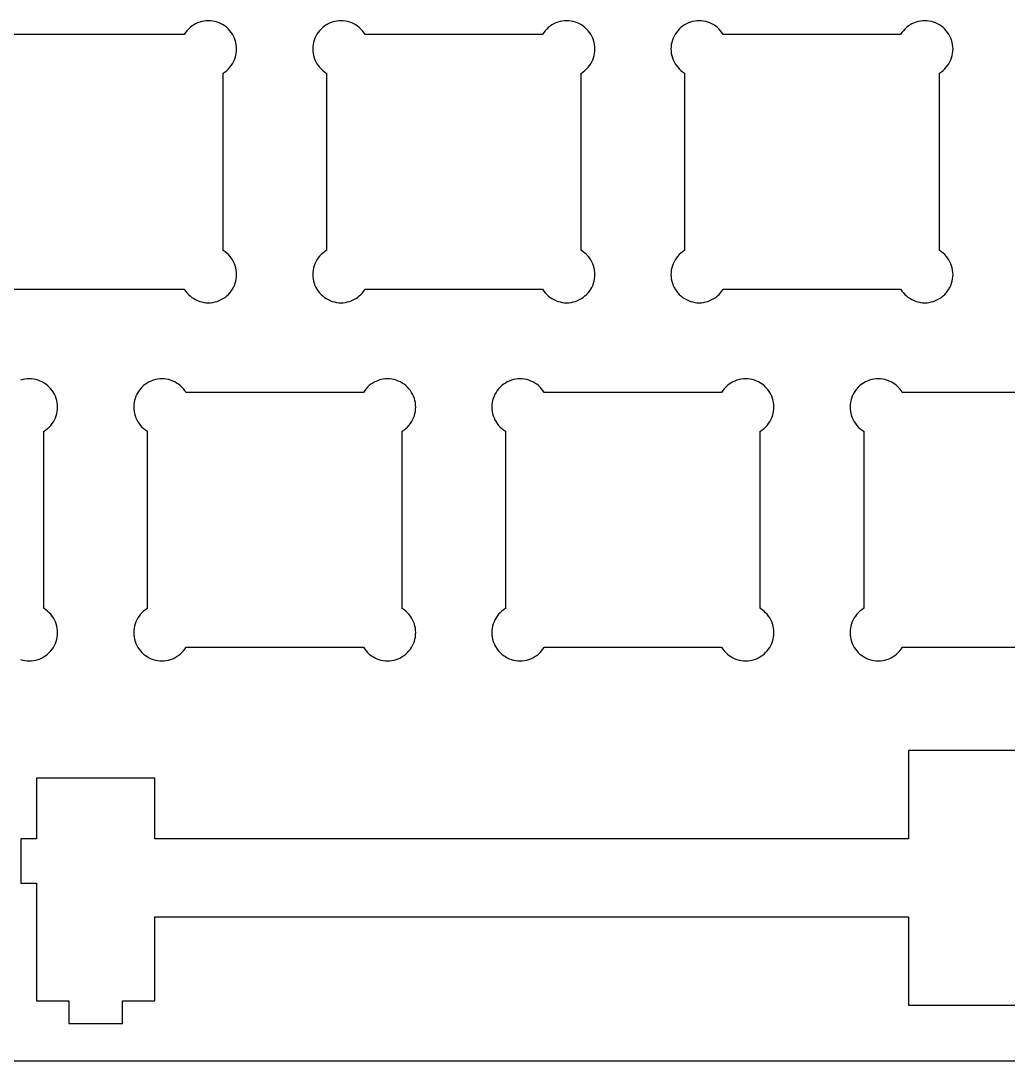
# Model space of a CAD drawing. Extents: x 0 to 305, y 0 to 115.
# Drawn here: x 77.2 to 129.7, y 0.2 to 55.6 of the extents above; entities that cross this region are included whole.
import ezdxf

# ---------------------------------------------------------------- set-up
doc = ezdxf.new("R2010")
doc.units = 0
doc.layers.get('0').update_dxf_attribs({"linetype": 'CONTINUOUS'})

msp = doc.modelspace()

# ---------------------------------------------------------------- linework, layer by layer
at = {"color": 0}
for p, q in [((86.4224, 55.3667), (86.3244, 55.3007)), ((86.5244, 55.4232), (86.4224, 55.3667)), ((86.6316, 55.4743), (86.5244, 55.4232)), ((86.7421, 55.5142), (86.6316, 55.4743)), ((86.8564, 55.5459), (86.7421, 55.5142)), ((86.9707, 55.5681), (86.8564, 55.5459)), ((87.0878, 55.5833), (86.9707, 55.5681)), ((87.2063, 55.5872), (87.0878, 55.5833)), ((87.3234, 55.5833), (87.2063, 55.5872)), ((87.4406, 55.5681), (87.3234, 55.5833)), ((87.5563, 55.5459), (87.4406, 55.5681)), ((87.6695, 55.5142), (87.5563, 55.5459)), ((87.7796, 55.4743), (87.6695, 55.5142)), ((87.8872, 55.4232), (87.7796, 55.4743)), ((87.9905, 55.3667), (87.8872, 55.4232)), ((88.0883, 55.3007), (87.9905, 55.3667)), ((93.4724, 55.3667), (93.3746, 55.3007)), ((93.5743, 55.4232), (93.4724, 55.3667)), ((93.6819, 55.4743), (93.5743, 55.4232)), ((93.792, 55.5142), (93.6819, 55.4743)), ((93.9063, 55.5459), (93.792, 55.5142)), ((94.0209, 55.5681), (93.9063, 55.5459)), ((94.138, 55.5833), (94.0209, 55.5681)), ((94.2566, 55.5872), (94.138, 55.5833)), ((94.3737, 55.5833), (94.2566, 55.5872)), ((94.4908, 55.5681), (94.3737, 55.5833)), ((94.6065, 55.5459), (94.4908, 55.5681)), ((94.7194, 55.5142), (94.6065, 55.5459)), ((94.8298, 55.4743), (94.7194, 55.5142)), ((94.9371, 55.4232), (94.8298, 55.4743)), ((95.0405, 55.3667), (94.9371, 55.4232)), ((95.1385, 55.3007), (95.0405, 55.3667)), ((105.472, 55.3667), (105.374, 55.3007)), ((105.574, 55.4232), (105.472, 55.3667)), ((105.682, 55.4743), (105.574, 55.4232)), ((105.792, 55.5142), (105.682, 55.4743)), ((105.906, 55.5459), (105.792, 55.5142)), ((106.021, 55.5681), (105.906, 55.5459)), ((106.138, 55.5833), (106.021, 55.5681)), ((106.256, 55.5872), (106.138, 55.5833)), ((106.373, 55.5833), (106.256, 55.5872)), ((106.491, 55.5681), (106.373, 55.5833)), ((106.606, 55.5459), (106.491, 55.5681)), ((106.72, 55.5142), (106.606, 55.5459)), ((106.83, 55.4743), (106.72, 55.5142)), ((106.937, 55.4232), (106.83, 55.4743)), ((107.041, 55.3667), (106.937, 55.4232)), ((107.138, 55.3007), (107.041, 55.3667)), ((112.522, 55.3667), (112.425, 55.3007)), ((112.624, 55.4232), (112.522, 55.3667)), ((112.732, 55.4743), (112.624, 55.4232)), ((112.842, 55.5142), (112.732, 55.4743)), ((112.956, 55.5459), (112.842, 55.5142)), ((113.071, 55.5681), (112.956, 55.5459)), ((113.188, 55.5833), (113.071, 55.5681)), ((113.307, 55.5872), (113.188, 55.5833)), ((113.424, 55.5833), (113.307, 55.5872)), ((113.541, 55.5681), (113.424, 55.5833)), ((113.657, 55.5459), (113.541, 55.5681)), ((113.769, 55.5142), (113.657, 55.5459)), ((113.88, 55.4743), (113.769, 55.5142)), ((113.987, 55.4232), (113.88, 55.4743)), ((114.09, 55.3667), (113.987, 55.4232)), ((114.189, 55.3007), (114.09, 55.3667)), ((124.521, 55.3667), (124.424, 55.3007)), ((124.624, 55.4232), (124.521, 55.3667)), ((124.732, 55.4743), (124.624, 55.4232)), ((124.842, 55.5142), (124.732, 55.4743)), ((124.956, 55.5459), (124.842, 55.5142)), ((125.069, 55.5681), (124.956, 55.5459)), ((125.188, 55.5833), (125.069, 55.5681)), ((125.306, 55.5872), (125.188, 55.5833)), ((125.423, 55.5833), (125.306, 55.5872)), ((125.539, 55.5681), (125.423, 55.5833)), ((125.656, 55.5459), (125.539, 55.5681)), ((125.77, 55.5142), (125.656, 55.5459)), ((125.878, 55.4743), (125.77, 55.5142)), ((125.986, 55.4232), (125.878, 55.4743)), ((126.091, 55.3667), (125.986, 55.4232)), ((126.188, 55.3007), (126.091, 55.3667)), ((85.9222, 54.864), (76.4893, 54.864)), ((85.9924, 54.9684), (85.9222, 54.864)), ((86.0654, 55.0623), (85.9924, 54.9684)), ((86.1452, 55.1476), (86.0654, 55.0623)), ((86.2323, 55.2277), (86.1452, 55.1476)), ((86.3244, 55.3007), (86.2323, 55.2277)), ((88.1793, 55.2277), (88.0883, 55.3007)), ((88.2675, 55.1476), (88.1793, 55.2277)), ((88.3476, 55.0623), (88.2675, 55.1476)), ((88.4192, 54.9684), (88.3476, 55.0623)), ((88.4851, 54.8707), (88.4192, 54.9684)), ((88.5416, 54.7688), (88.4851, 54.8707)), ((92.9763, 54.8707), (92.9185, 54.7688)), ((93.0423, 54.9684), (92.9763, 54.8707)), ((93.1153, 55.0623), (93.0423, 54.9684)), ((93.1954, 55.1476), (93.1153, 55.0623)), ((93.2822, 55.2277), (93.1954, 55.1476)), ((93.3746, 55.3007), (93.2822, 55.2277)), ((95.2292, 55.2277), (95.1385, 55.3007)), ((95.3174, 55.1476), (95.2292, 55.2277)), ((95.3975, 55.0623), (95.3174, 55.1476)), ((95.4691, 54.9684), (95.3975, 55.0623)), ((95.5393, 54.864), (95.4691, 54.9684)), ((104.972, 54.864), (95.5393, 54.864)), ((105.042, 54.9684), (104.972, 54.864)), ((105.115, 55.0623), (105.042, 54.9684)), ((105.195, 55.1476), (105.115, 55.0623)), ((105.282, 55.2277), (105.195, 55.1476)), ((105.374, 55.3007), (105.282, 55.2277)), ((107.229, 55.2277), (107.138, 55.3007)), ((107.317, 55.1476), (107.229, 55.2277)), ((107.398, 55.0623), (107.317, 55.1476)), ((107.469, 54.9684), (107.398, 55.0623)), ((107.535, 54.8707), (107.469, 54.9684)), ((107.592, 54.7688), (107.535, 54.8707)), ((112.026, 54.8707), (111.968, 54.7688)), ((112.092, 54.9684), (112.026, 54.8707)), ((112.165, 55.0623), (112.092, 54.9684)), ((112.245, 55.1476), (112.165, 55.0623)), ((112.332, 55.2277), (112.245, 55.1476)), ((112.425, 55.3007), (112.332, 55.2277)), ((114.279, 55.2277), (114.189, 55.3007)), ((114.367, 55.1476), (114.279, 55.2277)), ((114.447, 55.0623), (114.367, 55.1476)), ((114.519, 54.9684), (114.447, 55.0623)), ((114.589, 54.864), (114.519, 54.9684)), ((124.021, 54.864), (114.589, 54.864)), ((124.092, 54.9684), (124.021, 54.864)), ((124.164, 55.0623), (124.092, 54.9684)), ((124.245, 55.1476), (124.164, 55.0623)), ((124.331, 55.2277), (124.245, 55.1476)), ((124.424, 55.3007), (124.331, 55.2277)), ((126.279, 55.2277), (126.188, 55.3007)), ((126.367, 55.1476), (126.279, 55.2277)), ((126.448, 55.0623), (126.367, 55.1476)), ((126.519, 54.9684), (126.448, 55.0623)), ((126.585, 54.8707), (126.519, 54.9684)), ((126.642, 54.7688), (126.585, 54.8707)), ((88.5913, 54.6612), (88.5416, 54.7688)), ((88.6326, 54.5511), (88.5913, 54.6612)), ((88.6643, 54.4382), (88.6326, 54.5511)), ((88.6866, 54.3221), (88.6643, 54.4382)), ((88.7017, 54.205), (88.6866, 54.3221)), ((92.7735, 54.3221), (92.7612, 54.205)), ((92.7971, 54.4382), (92.7735, 54.3221)), ((92.8289, 54.5511), (92.7971, 54.4382)), ((92.8702, 54.6612), (92.8289, 54.5511)), ((92.9185, 54.7688), (92.8702, 54.6612)), ((107.641, 54.6612), (107.592, 54.7688)), ((107.683, 54.5511), (107.641, 54.6612)), ((107.714, 54.4382), (107.683, 54.5511)), ((107.737, 54.3221), (107.714, 54.4382)), ((107.752, 54.205), (107.737, 54.3221)), ((111.824, 54.3221), (111.811, 54.205)), ((111.847, 54.4382), (111.824, 54.3221)), ((111.879, 54.5511), (111.847, 54.4382)), ((111.92, 54.6612), (111.879, 54.5511)), ((111.968, 54.7688), (111.92, 54.6612)), ((126.691, 54.6612), (126.642, 54.7688)), ((126.733, 54.5511), (126.691, 54.6612)), ((126.764, 54.4382), (126.733, 54.5511)), ((126.787, 54.3221), (126.764, 54.4382)), ((126.802, 54.205), (126.787, 54.3221)), ((88.6326, 53.6236), (88.6643, 53.7365)), ((88.6643, 53.7365), (88.6866, 53.8522)), ((88.6866, 53.8522), (88.7017, 53.9694)), ((88.7056, 54.0879), (88.7017, 54.205)), ((88.7017, 53.9694), (88.7056, 54.0879)), ((92.7612, 54.205), (92.7559, 54.0879)), ((92.7559, 54.0879), (92.7612, 53.9694)), ((92.7612, 53.9694), (92.7735, 53.8522)), ((92.7735, 53.8522), (92.7971, 53.7365)), ((92.7971, 53.7365), (92.8289, 53.6236)), ((107.683, 53.6236), (107.714, 53.7365)), ((107.714, 53.7365), (107.737, 53.8522)), ((107.737, 53.8522), (107.752, 53.9694)), ((107.756, 54.0879), (107.752, 54.205)), ((107.752, 53.9694), (107.756, 54.0879)), ((111.811, 54.205), (111.806, 54.0879)), ((111.806, 54.0879), (111.811, 53.9694)), ((111.811, 53.9694), (111.824, 53.8522)), ((111.824, 53.8522), (111.847, 53.7365)), ((111.847, 53.7365), (111.879, 53.6236)), ((126.733, 53.6236), (126.764, 53.7365)), ((126.764, 53.7365), (126.787, 53.8522)), ((126.787, 53.8522), (126.802, 53.9694)), ((126.806, 54.0879), (126.802, 54.205)), ((126.802, 53.9694), (126.806, 54.0879)), ((88.3476, 53.1125), (88.4192, 53.2059)), ((88.4192, 53.2059), (88.4851, 53.304)), ((88.4851, 53.304), (88.5416, 53.4074)), ((88.5416, 53.4074), (88.5913, 53.5132)), ((88.5913, 53.5132), (88.6326, 53.6236)), ((92.8289, 53.6236), (92.8702, 53.5132)), ((92.8702, 53.5132), (92.9185, 53.4074)), ((92.9185, 53.4074), (92.9763, 53.304)), ((92.9763, 53.304), (93.0423, 53.2059)), ((93.0423, 53.2059), (93.1153, 53.1125)), ((107.398, 53.1125), (107.469, 53.2059)), ((107.469, 53.2059), (107.535, 53.304)), ((107.535, 53.304), (107.592, 53.4074)), ((107.592, 53.4074), (107.641, 53.5132)), ((107.641, 53.5132), (107.683, 53.6236)), ((111.879, 53.6236), (111.92, 53.5132)), ((111.92, 53.5132), (111.968, 53.4074)), ((111.968, 53.4074), (112.026, 53.304)), ((112.026, 53.304), (112.092, 53.2059)), ((112.092, 53.2059), (112.165, 53.1125)), ((126.448, 53.1125), (126.519, 53.2059)), ((126.519, 53.2059), (126.585, 53.304)), ((126.585, 53.304), (126.642, 53.4074)), ((126.642, 53.4074), (126.691, 53.5132)), ((126.691, 53.5132), (126.733, 53.6236)), ((87.981, 52.8038), (87.9905, 52.8091)), ((87.981, 43.3709), (87.981, 52.8038)), ((87.9905, 52.8091), (88.0883, 52.874)), ((88.0883, 52.874), (88.1793, 52.947)), ((88.1793, 52.947), (88.2675, 53.0271)), ((88.2675, 53.0271), (88.3476, 53.1125)), ((93.1153, 53.1125), (93.1954, 53.0271)), ((93.1954, 53.0271), (93.2822, 52.947)), ((93.2822, 52.947), (93.3746, 52.874)), ((93.3746, 52.874), (93.4724, 52.8091)), ((93.4724, 52.8091), (93.4805, 52.8038)), ((93.4805, 52.8038), (93.4805, 43.3709)), ((107.031, 52.8038), (107.041, 52.8091)), ((107.031, 43.3709), (107.031, 52.8038)), ((107.041, 52.8091), (107.138, 52.874)), ((107.138, 52.874), (107.229, 52.947)), ((107.229, 52.947), (107.317, 53.0271)), ((107.317, 53.0271), (107.398, 53.1125)), ((112.165, 53.1125), (112.245, 53.0271)), ((112.245, 53.0271), (112.332, 52.947)), ((112.332, 52.947), (112.425, 52.874)), ((112.425, 52.874), (112.522, 52.8091)), ((112.522, 52.8091), (112.53, 52.8038)), ((112.53, 52.8038), (112.53, 43.3709)), ((126.081, 52.8038), (126.091, 52.8091)), ((126.081, 43.3709), (126.081, 52.8038)), ((126.091, 52.8091), (126.188, 52.874)), ((126.188, 52.874), (126.279, 52.947)), ((126.279, 52.947), (126.367, 53.0271)), ((126.367, 53.0271), (126.448, 53.1125)), ((87.9905, 43.367), (87.981, 43.3709)), ((88.0883, 43.3006), (87.9905, 43.367)), ((88.1793, 43.2276), (88.0883, 43.3006)), ((88.2675, 43.1479), (88.1793, 43.2276)), ((93.2822, 43.2276), (93.1954, 43.1479)), ((93.3746, 43.3006), (93.2822, 43.2276)), ((93.4724, 43.367), (93.3746, 43.3006)), ((93.4805, 43.3709), (93.4724, 43.367)), ((107.041, 43.367), (107.031, 43.3709)), ((107.138, 43.3006), (107.041, 43.367)), ((107.229, 43.2276), (107.138, 43.3006)), ((107.317, 43.1479), (107.229, 43.2276)), ((112.332, 43.2276), (112.245, 43.1479)), ((112.425, 43.3006), (112.332, 43.2276)), ((112.522, 43.367), (112.425, 43.3006)), ((112.53, 43.3709), (112.522, 43.367)), ((126.091, 43.367), (126.081, 43.3709)), ((126.188, 43.3006), (126.091, 43.367)), ((126.279, 43.2276), (126.188, 43.3006)), ((126.367, 43.1479), (126.279, 43.2276)), ((88.3476, 43.0622), (88.2675, 43.1479)), ((88.4192, 42.9687), (88.3476, 43.0622)), ((88.4851, 42.8706), (88.4192, 42.9687)), ((88.5416, 42.7687), (88.4851, 42.8706)), ((88.5913, 42.6614), (88.5416, 42.7687)), ((88.6326, 42.551), (88.5913, 42.6614)), ((92.8702, 42.6614), (92.8289, 42.551)), ((92.9185, 42.7687), (92.8702, 42.6614)), ((92.9763, 42.8706), (92.9185, 42.7687)), ((93.0423, 42.9687), (92.9763, 42.8706)), ((93.1153, 43.0622), (93.0423, 42.9687)), ((93.1954, 43.1479), (93.1153, 43.0622)), ((107.398, 43.0622), (107.317, 43.1479)), ((107.469, 42.9687), (107.398, 43.0622)), ((107.535, 42.8706), (107.469, 42.9687)), ((107.592, 42.7687), (107.535, 42.8706)), ((107.641, 42.6614), (107.592, 42.7687)), ((107.683, 42.551), (107.641, 42.6614)), ((111.92, 42.6614), (111.879, 42.551)), ((111.968, 42.7687), (111.92, 42.6614)), ((112.026, 42.8706), (111.968, 42.7687)), ((112.092, 42.9687), (112.026, 42.8706)), ((112.165, 43.0622), (112.092, 42.9687)), ((112.245, 43.1479), (112.165, 43.0622)), ((126.448, 43.0622), (126.367, 43.1479)), ((126.519, 42.9687), (126.448, 43.0622)), ((126.585, 42.8706), (126.519, 42.9687)), ((126.642, 42.7687), (126.585, 42.8706)), ((126.691, 42.6614), (126.642, 42.7687)), ((126.733, 42.551), (126.691, 42.6614)), ((88.6643, 42.4381), (88.6326, 42.551)), ((88.6866, 42.3224), (88.6643, 42.4381)), ((88.7017, 42.2053), (88.6866, 42.3224)), ((88.7056, 42.0882), (88.7017, 42.2053)), ((88.7017, 41.9696), (88.7056, 42.0882)), ((92.7612, 42.2053), (92.7559, 42.0882)), ((92.7559, 42.0882), (92.7612, 41.9696)), ((92.7735, 42.3224), (92.7612, 42.2053)), ((92.7971, 42.4381), (92.7735, 42.3224)), ((92.8289, 42.551), (92.7971, 42.4381)), ((107.714, 42.4381), (107.683, 42.551)), ((107.737, 42.3224), (107.714, 42.4381)), ((107.752, 42.2053), (107.737, 42.3224)), ((107.756, 42.0882), (107.752, 42.2053)), ((107.752, 41.9696), (107.756, 42.0882)), ((111.811, 42.2053), (111.806, 42.0882)), ((111.806, 42.0882), (111.811, 41.9696)), ((111.824, 42.3224), (111.811, 42.2053)), ((111.847, 42.4381), (111.824, 42.3224)), ((111.879, 42.551), (111.847, 42.4381)), ((126.764, 42.4381), (126.733, 42.551)), ((126.787, 42.3224), (126.764, 42.4381)), ((126.802, 42.2053), (126.787, 42.3224)), ((126.806, 42.0882), (126.802, 42.2053)), ((126.802, 41.9696), (126.806, 42.0882)), ((88.5416, 41.4073), (88.5913, 41.5135)), ((88.5913, 41.5135), (88.6326, 41.6235)), ((88.6326, 41.6235), (88.6643, 41.7368)), ((88.6643, 41.7368), (88.6866, 41.8525)), ((88.6866, 41.8525), (88.7017, 41.9696)), ((92.7612, 41.9696), (92.7735, 41.8525)), ((92.7735, 41.8525), (92.7971, 41.7368)), ((92.7971, 41.7368), (92.8289, 41.6235)), ((92.8289, 41.6235), (92.8702, 41.5135)), ((92.8702, 41.5135), (92.9185, 41.4073)), ((107.592, 41.4073), (107.641, 41.5135)), ((107.641, 41.5135), (107.683, 41.6235)), ((107.683, 41.6235), (107.714, 41.7368)), ((107.714, 41.7368), (107.737, 41.8525)), ((107.737, 41.8525), (107.752, 41.9696)), ((111.811, 41.9696), (111.824, 41.8525)), ((111.824, 41.8525), (111.847, 41.7368)), ((111.847, 41.7368), (111.879, 41.6235)), ((111.879, 41.6235), (111.92, 41.5135)), ((111.92, 41.5135), (111.968, 41.4073)), ((126.642, 41.4073), (126.691, 41.5135)), ((126.691, 41.5135), (126.733, 41.6235)), ((126.733, 41.6235), (126.764, 41.7368)), ((126.764, 41.7368), (126.787, 41.8525)), ((126.787, 41.8525), (126.802, 41.9696)), ((76.4893, 41.312), (85.9222, 41.312)), ((85.9222, 41.312), (85.9924, 41.2062)), ((85.9924, 41.2062), (86.0654, 41.1124)), ((86.0654, 41.1124), (86.1452, 41.027)), ((86.1452, 41.027), (86.2323, 40.9469)), ((88.1793, 40.9469), (88.2675, 41.027)), ((88.2675, 41.027), (88.3476, 41.1124)), ((88.3476, 41.1124), (88.4192, 41.2062)), ((88.4192, 41.2062), (88.4851, 41.3039)), ((88.4851, 41.3039), (88.5416, 41.4073)), ((92.9185, 41.4073), (92.9763, 41.3039)), ((92.9763, 41.3039), (93.0423, 41.2062)), ((93.0423, 41.2062), (93.1153, 41.1124)), ((93.1153, 41.1124), (93.1954, 41.027)), ((93.1954, 41.027), (93.2822, 40.9469)), ((95.2292, 40.9469), (95.3174, 41.027)), ((95.3174, 41.027), (95.3975, 41.1124)), ((95.3975, 41.1124), (95.4691, 41.2062)), ((95.4691, 41.2062), (95.5354, 41.3039)), ((95.5354, 41.3039), (95.5393, 41.312)), ((95.5393, 41.312), (104.972, 41.312)), ((104.972, 41.312), (105.042, 41.2062)), ((105.042, 41.2062), (105.115, 41.1124)), ((105.115, 41.1124), (105.195, 41.027)), ((105.195, 41.027), (105.282, 40.9469)), ((107.229, 40.9469), (107.317, 41.027)), ((107.317, 41.027), (107.398, 41.1124)), ((107.398, 41.1124), (107.469, 41.2062)), ((107.469, 41.2062), (107.535, 41.3039)), ((107.535, 41.3039), (107.592, 41.4073)), ((111.968, 41.4073), (112.026, 41.3039)), ((112.026, 41.3039), (112.092, 41.2062)), ((112.092, 41.2062), (112.165, 41.1124)), ((112.165, 41.1124), (112.245, 41.027)), ((112.245, 41.027), (112.332, 40.9469)), ((114.279, 40.9469), (114.367, 41.027)), ((114.367, 41.027), (114.447, 41.1124)), ((114.447, 41.1124), (114.519, 41.2062)), ((114.519, 41.2062), (114.585, 41.3039)), ((114.585, 41.3039), (114.589, 41.312)), ((114.589, 41.312), (124.021, 41.312)), ((124.021, 41.312), (124.092, 41.2062)), ((124.092, 41.2062), (124.164, 41.1124)), ((124.164, 41.1124), (124.245, 41.027)), ((124.245, 41.027), (124.331, 40.9469)), ((126.279, 40.9469), (126.367, 41.027)), ((126.367, 41.027), (126.448, 41.1124)), ((126.448, 41.1124), (126.519, 41.2062)), ((126.519, 41.2062), (126.585, 41.3039)), ((126.585, 41.3039), (126.642, 41.4073)), ((86.2323, 40.9469), (86.3244, 40.8739)), ((86.3244, 40.8739), (86.4224, 40.8093)), ((86.4224, 40.8093), (86.5244, 40.7515)), ((86.5244, 40.7515), (86.6316, 40.7017)), ((86.6316, 40.7017), (86.7421, 40.6605)), ((86.7421, 40.6605), (86.8564, 40.6287)), ((86.8564, 40.6287), (86.9707, 40.6054)), ((86.9707, 40.6054), (87.0878, 40.5917)), ((87.0878, 40.5917), (87.2063, 40.5874)), ((87.2063, 40.5874), (87.3234, 40.5917)), ((87.3234, 40.5917), (87.4406, 40.6054)), ((87.4406, 40.6054), (87.5563, 40.6287)), ((87.5563, 40.6287), (87.6695, 40.6605)), ((87.6695, 40.6605), (87.7796, 40.7017)), ((87.7796, 40.7017), (87.8872, 40.7515)), ((87.8872, 40.7515), (87.9905, 40.8093)), ((87.9905, 40.8093), (88.0883, 40.8739)), ((88.0883, 40.8739), (88.1793, 40.9469)), ((93.2822, 40.9469), (93.3746, 40.8739)), ((93.3746, 40.8739), (93.4724, 40.8093)), ((93.4724, 40.8093), (93.5743, 40.7515)), ((93.5743, 40.7515), (93.6819, 40.7017)), ((93.6819, 40.7017), (93.792, 40.6605)), ((93.792, 40.6605), (93.9063, 40.6287)), ((93.9063, 40.6287), (94.0209, 40.6054)), ((94.0209, 40.6054), (94.138, 40.5917)), ((94.138, 40.5917), (94.2566, 40.5874)), ((94.2566, 40.5874), (94.3737, 40.5917)), ((94.3737, 40.5917), (94.4908, 40.6054)), ((94.4908, 40.6054), (94.6065, 40.6287)), ((94.6065, 40.6287), (94.7194, 40.6605)), ((94.7194, 40.6605), (94.8298, 40.7017)), ((94.8298, 40.7017), (94.9371, 40.7515)), ((94.9371, 40.7515), (95.0405, 40.8093)), ((95.0405, 40.8093), (95.1385, 40.8739)), ((95.1385, 40.8739), (95.2292, 40.9469)), ((105.282, 40.9469), (105.374, 40.8739)), ((105.374, 40.8739), (105.472, 40.8093)), ((105.472, 40.8093), (105.574, 40.7515)), ((105.574, 40.7515), (105.682, 40.7017)), ((105.682, 40.7017), (105.792, 40.6605)), ((105.792, 40.6605), (105.906, 40.6287)), ((105.906, 40.6287), (106.021, 40.6054)), ((106.021, 40.6054), (106.138, 40.5917)), ((106.138, 40.5917), (106.256, 40.5874)), ((106.256, 40.5874), (106.373, 40.5917)), ((106.373, 40.5917), (106.491, 40.6054)), ((106.491, 40.6054), (106.606, 40.6287)), ((106.606, 40.6287), (106.72, 40.6605)), ((106.72, 40.6605), (106.83, 40.7017)), ((106.83, 40.7017), (106.937, 40.7515)), ((106.937, 40.7515), (107.041, 40.8093)), ((107.041, 40.8093), (107.138, 40.8739)), ((107.138, 40.8739), (107.229, 40.9469)), ((112.332, 40.9469), (112.425, 40.8739)), ((112.425, 40.8739), (112.522, 40.8093)), ((112.522, 40.8093), (112.624, 40.7515)), ((112.624, 40.7515), (112.732, 40.7017)), ((112.732, 40.7017), (112.842, 40.6605)), ((112.842, 40.6605), (112.956, 40.6287)), ((112.956, 40.6287), (113.071, 40.6054)), ((113.071, 40.6054), (113.188, 40.5917)), ((113.188, 40.5917), (113.307, 40.5874)), ((113.307, 40.5874), (113.424, 40.5917)), ((113.424, 40.5917), (113.541, 40.6054)), ((113.541, 40.6054), (113.657, 40.6287)), ((113.657, 40.6287), (113.769, 40.6605)), ((113.769, 40.6605), (113.88, 40.7017)), ((113.88, 40.7017), (113.987, 40.7515)), ((113.987, 40.7515), (114.09, 40.8093)), ((114.09, 40.8093), (114.189, 40.8739)), ((114.189, 40.8739), (114.279, 40.9469)), ((124.331, 40.9469), (124.424, 40.8739)), ((124.424, 40.8739), (124.521, 40.8093)), ((124.521, 40.8093), (124.624, 40.7515)), ((124.624, 40.7515), (124.732, 40.7017)), ((124.732, 40.7017), (124.842, 40.6605)), ((124.842, 40.6605), (124.956, 40.6287)), ((124.956, 40.6287), (125.069, 40.6054)), ((125.069, 40.6054), (125.188, 40.5917)), ((125.188, 40.5917), (125.306, 40.5874)), ((125.306, 40.5874), (125.423, 40.5917)), ((125.423, 40.5917), (125.539, 40.6054)), ((125.539, 40.6054), (125.656, 40.6287)), ((125.656, 40.6287), (125.77, 40.6605)), ((125.77, 40.6605), (125.878, 40.7017)), ((125.878, 40.7017), (125.986, 40.7515)), ((125.986, 40.7515), (126.091, 40.8093)), ((126.091, 40.8093), (126.188, 40.8739)), ((126.188, 40.8739), (126.279, 40.9469)), ((77.5628, 36.5333), (77.4457, 36.5181)), ((77.6813, 36.5372), (77.5628, 36.5333)), ((77.7984, 36.5333), (77.6813, 36.5372)), ((77.9156, 36.5181), (77.7984, 36.5333)), ((84.613, 36.5333), (84.4959, 36.5181)), ((84.7316, 36.5372), (84.613, 36.5333)), ((84.8487, 36.5333), (84.7316, 36.5372)), ((84.9658, 36.5181), (84.8487, 36.5333)), ((96.6128, 36.5333), (96.4957, 36.5181)), ((96.7313, 36.5372), (96.6128, 36.5333)), ((96.8484, 36.5333), (96.7313, 36.5372)), ((96.9656, 36.5181), (96.8484, 36.5333)), ((103.663, 36.5333), (103.546, 36.5181)), ((103.782, 36.5372), (103.663, 36.5333)), ((103.899, 36.5333), (103.782, 36.5372)), ((104.016, 36.5181), (103.899, 36.5333)), ((115.663, 36.5333), (115.546, 36.5181)), ((115.781, 36.5372), (115.663, 36.5333)), ((115.898, 36.5333), (115.781, 36.5372)), ((116.016, 36.5181), (115.898, 36.5333)), ((122.713, 36.5333), (122.596, 36.5181)), ((122.832, 36.5372), (122.713, 36.5333)), ((122.949, 36.5333), (122.832, 36.5372)), ((123.066, 36.5181), (122.949, 36.5333)), ((77.3314, 36.4959), (77.2171, 36.4642)), ((77.4457, 36.5181), (77.3314, 36.4959)), ((78.0313, 36.4959), (77.9156, 36.5181)), ((78.1445, 36.4642), (78.0313, 36.4959)), ((78.2546, 36.4229), (78.1445, 36.4642)), ((78.3622, 36.3732), (78.2546, 36.4229)), ((78.4655, 36.3167), (78.3622, 36.3732)), ((78.5633, 36.2507), (78.4655, 36.3167)), ((78.6543, 36.1777), (78.5633, 36.2507)), ((78.7425, 36.0976), (78.6543, 36.1777)), ((78.8226, 36.0123), (78.7425, 36.0976)), ((78.8942, 35.9184), (78.8226, 36.0123)), ((83.5903, 36.0123), (83.5173, 35.9184)), ((83.6704, 36.0976), (83.5903, 36.0123)), ((83.7572, 36.1777), (83.6704, 36.0976)), ((83.8496, 36.2507), (83.7572, 36.1777)), ((83.9474, 36.3167), (83.8496, 36.2507)), ((84.0493, 36.3732), (83.9474, 36.3167)), ((84.1569, 36.4229), (84.0493, 36.3732)), ((84.267, 36.4642), (84.1569, 36.4229)), ((84.3813, 36.4959), (84.267, 36.4642)), ((84.4959, 36.5181), (84.3813, 36.4959)), ((85.0815, 36.4959), (84.9658, 36.5181)), ((85.1944, 36.4642), (85.0815, 36.4959)), ((85.3048, 36.4229), (85.1944, 36.4642)), ((85.4121, 36.3732), (85.3048, 36.4229)), ((85.5155, 36.3167), (85.4121, 36.3732)), ((85.6135, 36.2507), (85.5155, 36.3167)), ((85.7042, 36.1777), (85.6135, 36.2507)), ((85.7924, 36.0976), (85.7042, 36.1777)), ((85.8725, 36.0123), (85.7924, 36.0976)), ((85.9441, 35.9184), (85.8725, 36.0123)), ((95.5904, 36.0123), (95.5174, 35.9184)), ((95.6702, 36.0976), (95.5904, 36.0123)), ((95.7573, 36.1777), (95.6702, 36.0976)), ((95.8494, 36.2507), (95.7573, 36.1777)), ((95.9474, 36.3167), (95.8494, 36.2507)), ((96.0494, 36.3732), (95.9474, 36.3167)), ((96.1566, 36.4229), (96.0494, 36.3732)), ((96.2671, 36.4642), (96.1566, 36.4229)), ((96.3814, 36.4959), (96.2671, 36.4642)), ((96.4957, 36.5181), (96.3814, 36.4959)), ((97.0813, 36.4959), (96.9656, 36.5181)), ((97.1945, 36.4642), (97.0813, 36.4959)), ((97.3046, 36.4229), (97.1945, 36.4642)), ((97.4122, 36.3732), (97.3046, 36.4229)), ((97.5155, 36.3167), (97.4122, 36.3732)), ((97.6133, 36.2507), (97.5155, 36.3167)), ((97.7043, 36.1777), (97.6133, 36.2507)), ((97.7925, 36.0976), (97.7043, 36.1777)), ((97.8725, 36.0123), (97.7925, 36.0976)), ((97.9442, 35.9184), (97.8725, 36.0123)), ((102.64, 36.0123), (102.567, 35.9184)), ((102.72, 36.0976), (102.64, 36.0123)), ((102.807, 36.1777), (102.72, 36.0976)), ((102.9, 36.2507), (102.807, 36.1777)), ((102.997, 36.3167), (102.9, 36.2507)), ((103.099, 36.3732), (102.997, 36.3167)), ((103.207, 36.4229), (103.099, 36.3732)), ((103.317, 36.4642), (103.207, 36.4229)), ((103.431, 36.4959), (103.317, 36.4642)), ((103.546, 36.5181), (103.431, 36.4959)), ((104.132, 36.4959), (104.016, 36.5181)), ((104.244, 36.4642), (104.132, 36.4959)), ((104.355, 36.4229), (104.244, 36.4642)), ((104.462, 36.3732), (104.355, 36.4229)), ((104.565, 36.3167), (104.462, 36.3732)), ((104.664, 36.2507), (104.565, 36.3167)), ((104.754, 36.1777), (104.664, 36.2507)), ((104.842, 36.0976), (104.754, 36.1777)), ((104.922, 36.0123), (104.842, 36.0976)), ((104.994, 35.9184), (104.922, 36.0123)), ((114.64, 36.0123), (114.567, 35.9184)), ((114.72, 36.0976), (114.64, 36.0123)), ((114.807, 36.1777), (114.72, 36.0976)), ((114.899, 36.2507), (114.807, 36.1777)), ((114.997, 36.3167), (114.899, 36.2507)), ((115.099, 36.3732), (114.997, 36.3167)), ((115.207, 36.4229), (115.099, 36.3732)), ((115.317, 36.4642), (115.207, 36.4229)), ((115.431, 36.4959), (115.317, 36.4642)), ((115.546, 36.5181), (115.431, 36.4959)), ((116.131, 36.4959), (116.016, 36.5181)), ((116.245, 36.4642), (116.131, 36.4959)), ((116.355, 36.4229), (116.245, 36.4642)), ((116.462, 36.3732), (116.355, 36.4229)), ((116.566, 36.3167), (116.462, 36.3732)), ((116.663, 36.2507), (116.566, 36.3167)), ((116.754, 36.1777), (116.663, 36.2507)), ((116.842, 36.0976), (116.754, 36.1777)), ((116.923, 36.0123), (116.842, 36.0976)), ((116.994, 35.9184), (116.923, 36.0123)), ((121.69, 36.0123), (121.617, 35.9184)), ((121.77, 36.0976), (121.69, 36.0123)), ((121.857, 36.1777), (121.77, 36.0976)), ((121.95, 36.2507), (121.857, 36.1777)), ((122.047, 36.3167), (121.95, 36.2507)), ((122.149, 36.3732), (122.047, 36.3167)), ((122.257, 36.4229), (122.149, 36.3732)), ((122.367, 36.4642), (122.257, 36.4229)), ((122.481, 36.4959), (122.367, 36.4642)), ((122.596, 36.5181), (122.481, 36.4959)), ((123.182, 36.4959), (123.066, 36.5181)), ((123.294, 36.4642), (123.182, 36.4959)), ((123.405, 36.4229), (123.294, 36.4642)), ((123.512, 36.3732), (123.405, 36.4229)), ((123.615, 36.3167), (123.512, 36.3732)), ((123.712, 36.2507), (123.615, 36.3167)), ((123.804, 36.1777), (123.712, 36.2507)), ((123.891, 36.0976), (123.804, 36.1777)), ((123.972, 36.0123), (123.891, 36.0976)), ((124.044, 35.9184), (123.972, 36.0123)), ((78.9601, 35.8207), (78.8942, 35.9184)), ((79.0166, 35.7188), (78.9601, 35.8207)), ((79.0663, 35.6112), (79.0166, 35.7188)), ((79.1076, 35.5011), (79.0663, 35.6112)), ((79.1393, 35.3882), (79.1076, 35.5011)), ((83.3039, 35.5011), (83.2721, 35.3882)), ((83.3452, 35.6112), (83.3039, 35.5011)), ((83.3935, 35.7188), (83.3452, 35.6112)), ((83.4513, 35.8207), (83.3935, 35.7188)), ((83.5173, 35.9184), (83.4513, 35.8207)), ((86.0104, 35.8207), (85.9441, 35.9184)), ((86.0143, 35.8126), (86.0104, 35.8207)), ((95.4472, 35.8126), (86.0143, 35.8126)), ((95.5174, 35.9184), (95.4472, 35.8126)), ((98.0101, 35.8207), (97.9442, 35.9184)), ((98.0666, 35.7188), (98.0101, 35.8207)), ((98.1163, 35.6112), (98.0666, 35.7188)), ((98.1576, 35.5011), (98.1163, 35.6112)), ((98.1893, 35.3882), (98.1576, 35.5011)), ((102.354, 35.5011), (102.322, 35.3882)), ((102.395, 35.6112), (102.354, 35.5011)), ((102.443, 35.7188), (102.395, 35.6112)), ((102.501, 35.8207), (102.443, 35.7188)), ((102.567, 35.9184), (102.501, 35.8207)), ((105.06, 35.8207), (104.994, 35.9184)), ((105.064, 35.8126), (105.06, 35.8207)), ((114.497, 35.8126), (105.064, 35.8126)), ((114.567, 35.9184), (114.497, 35.8126)), ((117.06, 35.8207), (116.994, 35.9184)), ((117.117, 35.7188), (117.06, 35.8207)), ((117.166, 35.6112), (117.117, 35.7188)), ((117.208, 35.5011), (117.166, 35.6112)), ((117.239, 35.3882), (117.208, 35.5011)), ((121.404, 35.5011), (121.372, 35.3882)), ((121.445, 35.6112), (121.404, 35.5011)), ((121.493, 35.7188), (121.445, 35.6112)), ((121.551, 35.8207), (121.493, 35.7188)), ((121.617, 35.9184), (121.551, 35.8207)), ((124.11, 35.8207), (124.044, 35.9184)), ((124.114, 35.8126), (124.11, 35.8207)), ((133.547, 35.8126), (124.114, 35.8126)), ((79.1616, 35.2723), (79.1393, 35.3882)), ((79.1767, 35.1551), (79.1616, 35.2723)), ((79.1616, 34.8023), (79.1767, 34.9195)), ((79.1806, 35.038), (79.1767, 35.1551)), ((79.1767, 34.9195), (79.1806, 35.038)), ((83.2362, 35.1551), (83.2309, 35.038)), ((83.2309, 35.038), (83.2362, 34.9195)), ((83.2485, 35.2723), (83.2362, 35.1551)), ((83.2362, 34.9195), (83.2485, 34.8023)), ((83.2721, 35.3882), (83.2485, 35.2723)), ((98.2116, 35.2723), (98.1893, 35.3882)), ((98.2267, 35.1551), (98.2116, 35.2723)), ((98.2116, 34.8023), (98.2267, 34.9195)), ((98.2306, 35.038), (98.2267, 35.1551)), ((98.2267, 34.9195), (98.2306, 35.038)), ((102.286, 35.1551), (102.281, 35.038)), ((102.281, 35.038), (102.286, 34.9195)), ((102.299, 35.2723), (102.286, 35.1551)), ((102.286, 34.9195), (102.299, 34.8023)), ((102.322, 35.3882), (102.299, 35.2723)), ((117.262, 35.2723), (117.239, 35.3882)), ((117.277, 35.1551), (117.262, 35.2723)), ((117.262, 34.8023), (117.277, 34.9195)), ((117.281, 35.038), (117.277, 35.1551)), ((117.277, 34.9195), (117.281, 35.038)), ((121.336, 35.1551), (121.331, 35.038)), ((121.331, 35.038), (121.336, 34.9195)), ((121.349, 35.2723), (121.336, 35.1551)), ((121.336, 34.9195), (121.349, 34.8023)), ((121.372, 35.3882), (121.349, 35.2723)), ((78.9601, 34.2539), (79.0166, 34.3572)), ((79.0166, 34.3572), (79.0663, 34.4634)), ((79.0663, 34.4634), (79.1076, 34.5736)), ((79.1076, 34.5736), (79.1393, 34.6866)), ((79.1393, 34.6866), (79.1616, 34.8023)), ((83.2485, 34.8023), (83.2721, 34.6866)), ((83.2721, 34.6866), (83.3039, 34.5736)), ((83.3039, 34.5736), (83.3452, 34.4634)), ((83.3452, 34.4634), (83.3935, 34.3572)), ((83.3935, 34.3572), (83.4513, 34.2539)), ((98.0101, 34.2539), (98.0666, 34.3572)), ((98.0666, 34.3572), (98.1163, 34.4634)), ((98.1163, 34.4634), (98.1576, 34.5736)), ((98.1576, 34.5736), (98.1893, 34.6866)), ((98.1893, 34.6866), (98.2116, 34.8023)), ((102.299, 34.8023), (102.322, 34.6866)), ((102.322, 34.6866), (102.354, 34.5736)), ((102.354, 34.5736), (102.395, 34.4634)), ((102.395, 34.4634), (102.443, 34.3572)), ((102.443, 34.3572), (102.501, 34.2539)), ((117.06, 34.2539), (117.117, 34.3572)), ((117.117, 34.3572), (117.166, 34.4634)), ((117.166, 34.4634), (117.208, 34.5736)), ((117.208, 34.5736), (117.239, 34.6866)), ((117.239, 34.6866), (117.262, 34.8023)), ((121.349, 34.8023), (121.372, 34.6866)), ((121.372, 34.6866), (121.404, 34.5736)), ((121.404, 34.5736), (121.445, 34.4634)), ((121.445, 34.4634), (121.493, 34.3572)), ((121.493, 34.3572), (121.551, 34.2539)), ((78.4655, 33.7592), (78.5633, 33.8239)), ((78.5633, 33.8239), (78.6543, 33.897)), ((78.6543, 33.897), (78.7425, 33.9769)), ((78.7425, 33.9769), (78.8226, 34.0624)), ((78.8226, 34.0624), (78.8942, 34.156)), ((78.8942, 34.156), (78.9601, 34.2539)), ((83.4513, 34.2539), (83.5173, 34.156)), ((83.5173, 34.156), (83.5903, 34.0624)), ((83.5903, 34.0624), (83.6704, 33.9769)), ((83.6704, 33.9769), (83.7572, 33.897)), ((83.7572, 33.897), (83.8496, 33.8239)), ((83.8496, 33.8239), (83.9474, 33.7592)), ((97.5155, 33.7592), (97.6133, 33.8239)), ((97.6133, 33.8239), (97.7043, 33.897)), ((97.7043, 33.897), (97.7925, 33.9769)), ((97.7925, 33.9769), (97.8725, 34.0624)), ((97.8725, 34.0624), (97.9442, 34.156)), ((97.9442, 34.156), (98.0101, 34.2539)), ((102.501, 34.2539), (102.567, 34.156)), ((102.567, 34.156), (102.64, 34.0624)), ((102.64, 34.0624), (102.72, 33.9769)), ((102.72, 33.9769), (102.807, 33.897)), ((102.807, 33.897), (102.9, 33.8239)), ((102.9, 33.8239), (102.997, 33.7592)), ((116.566, 33.7592), (116.663, 33.8239)), ((116.663, 33.8239), (116.754, 33.897)), ((116.754, 33.897), (116.842, 33.9769)), ((116.842, 33.9769), (116.923, 34.0624)), ((116.923, 34.0624), (116.994, 34.156)), ((116.994, 34.156), (117.06, 34.2539)), ((121.551, 34.2539), (121.617, 34.156)), ((121.617, 34.156), (121.69, 34.0624)), ((121.69, 34.0624), (121.77, 33.9769)), ((121.77, 33.9769), (121.857, 33.897)), ((121.857, 33.897), (121.95, 33.8239)), ((121.95, 33.8239), (122.047, 33.7592)), ((78.456, 33.7537), (78.4655, 33.7592)), ((78.456, 24.321), (78.456, 33.7537)), ((83.9474, 33.7592), (83.9555, 33.7537)), ((83.9555, 33.7537), (83.9555, 24.321)), ((97.506, 33.7537), (97.5155, 33.7592)), ((97.506, 24.321), (97.506, 33.7537)), ((102.997, 33.7592), (103.005, 33.7537)), ((103.005, 33.7537), (103.005, 24.321)), ((116.556, 33.7537), (116.566, 33.7592)), ((116.556, 24.321), (116.556, 33.7537)), ((122.047, 33.7592), (122.055, 33.7537)), ((122.055, 33.7537), (122.055, 24.321)), ((78.4655, 24.3169), (78.456, 24.321)), ((78.5633, 24.2507), (78.4655, 24.3169)), ((78.6543, 24.1777), (78.5633, 24.2507)), ((78.7425, 24.0978), (78.6543, 24.1777)), ((78.8226, 24.0123), (78.7425, 24.0978)), ((78.8942, 23.9186), (78.8226, 24.0123)), ((78.9601, 23.8208), (78.8942, 23.9186)), ((79.0166, 23.7188), (78.9601, 23.8208)), ((83.4513, 23.8208), (83.3935, 23.7188)), ((83.5173, 23.9186), (83.4513, 23.8208)), ((83.5903, 24.0123), (83.5173, 23.9186)), ((83.6704, 24.0978), (83.5903, 24.0123)), ((83.7572, 24.1777), (83.6704, 24.0978)), ((83.8496, 24.2507), (83.7572, 24.1777)), ((83.9474, 24.3169), (83.8496, 24.2507)), ((83.9555, 24.321), (83.9474, 24.3169)), ((97.5155, 24.3169), (97.506, 24.321)), ((97.6133, 24.2507), (97.5155, 24.3169)), ((97.7043, 24.1777), (97.6133, 24.2507)), ((97.7925, 24.0978), (97.7043, 24.1777)), ((97.8725, 24.0123), (97.7925, 24.0978)), ((97.9442, 23.9186), (97.8725, 24.0123)), ((98.0101, 23.8208), (97.9442, 23.9186)), ((98.0666, 23.7188), (98.0101, 23.8208)), ((102.501, 23.8208), (102.443, 23.7188)), ((102.567, 23.9186), (102.501, 23.8208)), ((102.64, 24.0123), (102.567, 23.9186)), ((102.72, 24.0978), (102.64, 24.0123)), ((102.807, 24.1777), (102.72, 24.0978)), ((102.9, 24.2507), (102.807, 24.1777)), ((102.997, 24.3169), (102.9, 24.2507)), ((103.005, 24.321), (102.997, 24.3169)), ((116.566, 24.3169), (116.556, 24.321)), ((116.663, 24.2507), (116.566, 24.3169)), ((116.754, 24.1777), (116.663, 24.2507)), ((116.842, 24.0978), (116.754, 24.1777)), ((116.923, 24.0123), (116.842, 24.0978)), ((116.994, 23.9186), (116.923, 24.0123)), ((117.06, 23.8208), (116.994, 23.9186)), ((117.117, 23.7188), (117.06, 23.8208)), ((121.551, 23.8208), (121.493, 23.7188)), ((121.617, 23.9186), (121.551, 23.8208)), ((121.69, 24.0123), (121.617, 23.9186)), ((121.77, 24.0978), (121.69, 24.0123)), ((121.857, 24.1777), (121.77, 24.0978)), ((121.95, 24.2507), (121.857, 24.1777)), ((122.047, 24.3169), (121.95, 24.2507)), ((122.055, 24.321), (122.047, 24.3169)), ((79.0663, 23.6113), (79.0166, 23.7188)), ((79.1076, 23.5011), (79.0663, 23.6113)), ((79.1393, 23.3881), (79.1076, 23.5011)), ((79.1616, 23.2723), (79.1393, 23.3881)), ((79.1767, 23.1552), (79.1616, 23.2723)), ((83.2485, 23.2723), (83.2362, 23.1552)), ((83.2721, 23.3881), (83.2485, 23.2723)), ((83.3039, 23.5011), (83.2721, 23.3881)), ((83.3452, 23.6113), (83.3039, 23.5011)), ((83.3935, 23.7188), (83.3452, 23.6113)), ((98.1163, 23.6113), (98.0666, 23.7188)), ((98.1576, 23.5011), (98.1163, 23.6113)), ((98.1893, 23.3881), (98.1576, 23.5011)), ((98.2116, 23.2723), (98.1893, 23.3881)), ((98.2267, 23.1552), (98.2116, 23.2723)), ((102.299, 23.2723), (102.286, 23.1552)), ((102.322, 23.3881), (102.299, 23.2723)), ((102.354, 23.5011), (102.322, 23.3881)), ((102.395, 23.6113), (102.354, 23.5011)), ((102.443, 23.7188), (102.395, 23.6113)), ((117.166, 23.6113), (117.117, 23.7188)), ((117.208, 23.5011), (117.166, 23.6113)), ((117.239, 23.3881), (117.208, 23.5011)), ((117.262, 23.2723), (117.239, 23.3881)), ((117.277, 23.1552), (117.262, 23.2723)), ((121.349, 23.2723), (121.336, 23.1552)), ((121.372, 23.3881), (121.349, 23.2723)), ((121.404, 23.5011), (121.372, 23.3881)), ((121.445, 23.6113), (121.404, 23.5011)), ((121.493, 23.7188), (121.445, 23.6113)), ((79.1393, 22.6866), (79.1616, 22.8024)), ((79.1616, 22.8024), (79.1767, 22.9196)), ((79.1806, 23.038), (79.1767, 23.1552)), ((79.1767, 22.9196), (79.1806, 23.038)), ((83.2362, 23.1552), (83.2309, 23.038)), ((83.2309, 23.038), (83.2362, 22.9196)), ((83.2362, 22.9196), (83.2485, 22.8024)), ((83.2485, 22.8024), (83.2721, 22.6866)), ((98.1893, 22.6866), (98.2116, 22.8024)), ((98.2116, 22.8024), (98.2267, 22.9196)), ((98.2306, 23.038), (98.2267, 23.1552)), ((98.2267, 22.9196), (98.2306, 23.038)), ((102.286, 23.1552), (102.281, 23.038)), ((102.281, 23.038), (102.286, 22.9196)), ((102.286, 22.9196), (102.299, 22.8024)), ((102.299, 22.8024), (102.322, 22.6866)), ((117.239, 22.6866), (117.262, 22.8024)), ((117.262, 22.8024), (117.277, 22.9196)), ((117.281, 23.038), (117.277, 23.1552)), ((117.277, 22.9196), (117.281, 23.038)), ((121.336, 23.1552), (121.331, 23.038)), ((121.331, 23.038), (121.336, 22.9196)), ((121.336, 22.9196), (121.349, 22.8024)), ((121.349, 22.8024), (121.372, 22.6866)), ((78.8226, 22.0624), (78.8942, 22.1561)), ((78.8942, 22.1561), (78.9601, 22.2539)), ((78.9601, 22.2539), (79.0166, 22.3573)), ((79.0166, 22.3573), (79.0663, 22.4634)), ((79.0663, 22.4634), (79.1076, 22.5737)), ((79.1076, 22.5737), (79.1393, 22.6866)), ((83.2721, 22.6866), (83.3039, 22.5737)), ((83.3039, 22.5737), (83.3452, 22.4634)), ((83.3452, 22.4634), (83.3935, 22.3573)), ((83.3935, 22.3573), (83.4513, 22.2539)), ((83.4513, 22.2539), (83.5173, 22.1561)), ((83.5173, 22.1561), (83.5903, 22.0624)), ((85.8725, 22.0624), (85.9441, 22.1561)), ((85.9441, 22.1561), (86.0104, 22.2539)), ((86.0104, 22.2539), (86.0143, 22.2622)), ((86.0143, 22.2622), (95.4472, 22.2622)), ((95.4472, 22.2622), (95.5174, 22.1561)), ((95.5174, 22.1561), (95.5904, 22.0624)), ((97.8725, 22.0624), (97.9442, 22.1561)), ((97.9442, 22.1561), (98.0101, 22.2539)), ((98.0101, 22.2539), (98.0666, 22.3573)), ((98.0666, 22.3573), (98.1163, 22.4634)), ((98.1163, 22.4634), (98.1576, 22.5737)), ((98.1576, 22.5737), (98.1893, 22.6866)), ((102.322, 22.6866), (102.354, 22.5737)), ((102.354, 22.5737), (102.395, 22.4634)), ((102.395, 22.4634), (102.443, 22.3573)), ((102.443, 22.3573), (102.501, 22.2539)), ((102.501, 22.2539), (102.567, 22.1561)), ((102.567, 22.1561), (102.64, 22.0624)), ((104.922, 22.0624), (104.994, 22.1561)), ((104.994, 22.1561), (105.06, 22.2539)), ((105.06, 22.2539), (105.064, 22.2622)), ((105.064, 22.2622), (114.497, 22.2622)), ((114.497, 22.2622), (114.567, 22.1561)), ((114.567, 22.1561), (114.64, 22.0624)), ((116.923, 22.0624), (116.994, 22.1561)), ((116.994, 22.1561), (117.06, 22.2539)), ((117.06, 22.2539), (117.117, 22.3573)), ((117.117, 22.3573), (117.166, 22.4634)), ((117.166, 22.4634), (117.208, 22.5737)), ((117.208, 22.5737), (117.239, 22.6866)), ((121.372, 22.6866), (121.404, 22.5737)), ((121.404, 22.5737), (121.445, 22.4634)), ((121.445, 22.4634), (121.493, 22.3573)), ((121.493, 22.3573), (121.551, 22.2539)), ((121.551, 22.2539), (121.617, 22.1561)), ((121.617, 22.1561), (121.69, 22.0624)), ((123.972, 22.0624), (124.044, 22.1561)), ((124.044, 22.1561), (124.11, 22.2539)), ((124.11, 22.2539), (124.114, 22.2622)), ((124.114, 22.2622), (133.547, 22.2622)), ((77.2171, 21.6104), (77.3314, 21.5787)), ((78.0313, 21.5787), (78.1445, 21.6104)), ((78.1445, 21.6104), (78.2546, 21.6517)), ((78.2546, 21.6517), (78.3622, 21.7013)), ((78.3622, 21.7013), (78.4655, 21.7592)), ((78.4655, 21.7592), (78.5633, 21.824)), ((78.5633, 21.824), (78.6543, 21.897)), ((78.6543, 21.897), (78.7425, 21.977)), ((78.7425, 21.977), (78.8226, 22.0624)), ((83.5903, 22.0624), (83.6704, 21.977)), ((83.6704, 21.977), (83.7572, 21.897)), ((83.7572, 21.897), (83.8496, 21.824)), ((83.8496, 21.824), (83.9474, 21.7592)), ((83.9474, 21.7592), (84.0493, 21.7013)), ((84.0493, 21.7013), (84.1569, 21.6517)), ((84.1569, 21.6517), (84.267, 21.6104)), ((84.267, 21.6104), (84.3813, 21.5787)), ((85.0815, 21.5787), (85.1944, 21.6104)), ((85.1944, 21.6104), (85.3048, 21.6517)), ((85.3048, 21.6517), (85.4121, 21.7013)), ((85.4121, 21.7013), (85.5155, 21.7592)), ((85.5155, 21.7592), (85.6135, 21.824)), ((85.6135, 21.824), (85.7042, 21.897)), ((85.7042, 21.897), (85.7924, 21.977)), ((85.7924, 21.977), (85.8725, 22.0624)), ((95.5904, 22.0624), (95.6702, 21.977)), ((95.6702, 21.977), (95.7573, 21.897)), ((95.7573, 21.897), (95.8494, 21.824)), ((95.8494, 21.824), (95.9474, 21.7592)), ((95.9474, 21.7592), (96.0494, 21.7013)), ((96.0494, 21.7013), (96.1566, 21.6517)), ((96.1566, 21.6517), (96.2671, 21.6104)), ((96.2671, 21.6104), (96.3814, 21.5787)), ((97.0813, 21.5787), (97.1945, 21.6104)), ((97.1945, 21.6104), (97.3046, 21.6517)), ((97.3046, 21.6517), (97.4122, 21.7013)), ((97.4122, 21.7013), (97.5155, 21.7592)), ((97.5155, 21.7592), (97.6133, 21.824)), ((97.6133, 21.824), (97.7043, 21.897)), ((97.7043, 21.897), (97.7925, 21.977)), ((97.7925, 21.977), (97.8725, 22.0624)), ((102.64, 22.0624), (102.72, 21.977)), ((102.72, 21.977), (102.807, 21.897)), ((102.807, 21.897), (102.9, 21.824)), ((102.9, 21.824), (102.997, 21.7592)), ((102.997, 21.7592), (103.099, 21.7013)), ((103.099, 21.7013), (103.207, 21.6517)), ((103.207, 21.6517), (103.317, 21.6104)), ((103.317, 21.6104), (103.431, 21.5787)), ((104.132, 21.5787), (104.244, 21.6104)), ((104.244, 21.6104), (104.355, 21.6517)), ((104.355, 21.6517), (104.462, 21.7013)), ((104.462, 21.7013), (104.565, 21.7592)), ((104.565, 21.7592), (104.664, 21.824)), ((104.664, 21.824), (104.754, 21.897)), ((104.754, 21.897), (104.842, 21.977)), ((104.842, 21.977), (104.922, 22.0624)), ((114.64, 22.0624), (114.72, 21.977)), ((114.72, 21.977), (114.807, 21.897)), ((114.807, 21.897), (114.899, 21.824)), ((114.899, 21.824), (114.997, 21.7592)), ((114.997, 21.7592), (115.099, 21.7013)), ((115.099, 21.7013), (115.207, 21.6517)), ((115.207, 21.6517), (115.317, 21.6104)), ((115.317, 21.6104), (115.431, 21.5787)), ((116.131, 21.5787), (116.245, 21.6104)), ((116.245, 21.6104), (116.355, 21.6517)), ((116.355, 21.6517), (116.462, 21.7013)), ((116.462, 21.7013), (116.566, 21.7592)), ((116.566, 21.7592), (116.663, 21.824)), ((116.663, 21.824), (116.754, 21.897)), ((116.754, 21.897), (116.842, 21.977)), ((116.842, 21.977), (116.923, 22.0624)), ((121.69, 22.0624), (121.77, 21.977)), ((121.77, 21.977), (121.857, 21.897)), ((121.857, 21.897), (121.95, 21.824)), ((121.95, 21.824), (122.047, 21.7592)), ((122.047, 21.7592), (122.149, 21.7013)), ((122.149, 21.7013), (122.257, 21.6517)), ((122.257, 21.6517), (122.367, 21.6104)), ((122.367, 21.6104), (122.481, 21.5787)), ((123.182, 21.5787), (123.294, 21.6104)), ((123.294, 21.6104), (123.405, 21.6517)), ((123.405, 21.6517), (123.512, 21.7013)), ((123.512, 21.7013), (123.615, 21.7592)), ((123.615, 21.7592), (123.712, 21.824)), ((123.712, 21.824), (123.804, 21.897)), ((123.804, 21.897), (123.891, 21.977)), ((123.891, 21.977), (123.972, 22.0624)), ((77.3314, 21.5787), (77.4457, 21.5553)), ((77.4457, 21.5553), (77.5628, 21.5415)), ((77.5628, 21.5415), (77.6813, 21.5374)), ((77.6813, 21.5374), (77.7984, 21.5415)), ((77.7984, 21.5415), (77.9156, 21.5553)), ((77.9156, 21.5553), (78.0313, 21.5787)), ((84.3813, 21.5787), (84.4959, 21.5553)), ((84.4959, 21.5553), (84.613, 21.5415)), ((84.613, 21.5415), (84.7316, 21.5374)), ((84.7316, 21.5374), (84.8487, 21.5415)), ((84.8487, 21.5415), (84.9658, 21.5553)), ((84.9658, 21.5553), (85.0815, 21.5787)), ((96.3814, 21.5787), (96.4957, 21.5553)), ((96.4957, 21.5553), (96.6128, 21.5415)), ((96.6128, 21.5415), (96.7313, 21.5374)), ((96.7313, 21.5374), (96.8484, 21.5415)), ((96.8484, 21.5415), (96.9656, 21.5553)), ((96.9656, 21.5553), (97.0813, 21.5787)), ((103.431, 21.5787), (103.546, 21.5553)), ((103.546, 21.5553), (103.663, 21.5415)), ((103.663, 21.5415), (103.782, 21.5374)), ((103.782, 21.5374), (103.899, 21.5415)), ((103.899, 21.5415), (104.016, 21.5553)), ((104.016, 21.5553), (104.132, 21.5787)), ((115.431, 21.5787), (115.546, 21.5553)), ((115.546, 21.5553), (115.663, 21.5415)), ((115.663, 21.5415), (115.781, 21.5374)), ((115.781, 21.5374), (115.898, 21.5415)), ((115.898, 21.5415), (116.016, 21.5553)), ((116.016, 21.5553), (116.131, 21.5787)), ((122.481, 21.5787), (122.596, 21.5553)), ((122.596, 21.5553), (122.713, 21.5415)), ((122.713, 21.5415), (122.832, 21.5374)), ((122.832, 21.5374), (122.949, 21.5415)), ((122.949, 21.5415), (123.066, 21.5553)), ((123.066, 21.5553), (123.182, 21.5787)), ((124.437, 16.7624), (124.437, 12.062)), ((137.987, 16.7624), (124.437, 16.7624)), ((84.3622, 15.2921), (78.0616, 15.2921)), ((78.0616, 15.2921), (78.0616, 12.062)), ((84.3622, 12.062), (84.3622, 15.2921)), ((78.0616, 12.062), (77.2365, 12.062)), ((77.2365, 12.062), (77.2365, 9.71243)), ((124.437, 12.062), (84.3622, 12.062)), ((77.2365, 9.71243), (78.0616, 9.71243)), ((78.0616, 9.71243), (78.0616, 3.44234)), ((84.3622, 3.44234), (84.3622, 7.91132)), ((84.3622, 7.91132), (124.437, 7.91132)), ((124.437, 7.91132), (124.437, 3.21221)), ((78.0616, 3.44234), (79.787, 3.44234)), ((79.787, 3.44234), (79.787, 2.24207)), ((82.6368, 2.24207), (82.6368, 3.44234)), ((82.6368, 3.44234), (84.3622, 3.44234)), ((124.437, 3.21221), (137.987, 3.21221)), ((79.787, 2.24207), (82.6368, 2.24207)), ((305.268, 0.23702), (0.01929, 0.23702))]:
    msp.add_line(p, q, dxfattribs=at)

doc.saveas('drawing.dxf')
